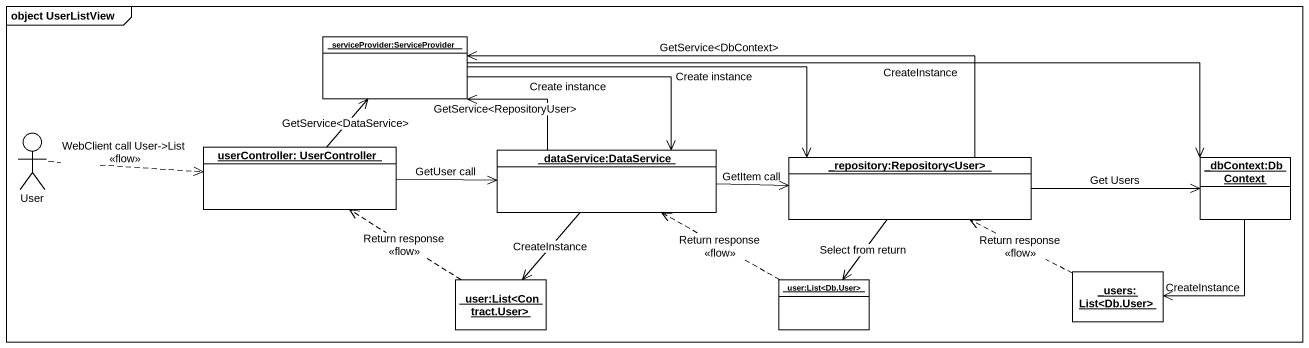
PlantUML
@startuml
mainframe object UserListView
allowmixing
hide circle
hide empty members
object "_serviceProvider:ServiceProvider" as serviceProvider
actor User
object "userController: UserController" as userController
object "_dataService:DataService" as dataService_DataService
object "_repository:Repository<User>" as repository_Repository_User
object "_dbContext:DbContext" as dbContext_DbContext
object "_user:List<Contract.User>" as user_List_Contract_User
object "_user:List<Db.User>" as user_List_Db_User
object "_users:List<Db.User>" as users_List_Db_User
serviceProvider -right-> dataService_DataService : Create instance
serviceProvider -right-> repository_Repository_User : Create instance
serviceProvider -right-> dbContext_DbContext : CreateInstance
User .right.> userController : WebClient call User->List\n<<flow>>
userController -up-> serviceProvider : GetService<DataService>
userController -right-> dataService_DataService : GetUser call
dataService_DataService -left-> serviceProvider : GetService<RepositoryUser>
dataService_DataService -right-> repository_Repository_User : GetItem call
dataService_DataService --> user_List_Contract_User : CreateInstance
repository_Repository_User -left-> serviceProvider : GetService<DbContext>
repository_Repository_User -right-> dbContext_DbContext : Get Users
repository_Repository_User --> user_List_Db_User : Select from return
dbContext_DbContext --> users_List_Db_User : CreateInstance
user_List_Contract_User .up.> userController : Return response\n<<flow>>
user_List_Db_User .left.> dataService_DataService : Return response\n<<flow>>
users_List_Db_User .left.> repository_Repository_User : Return response\n<<flow>>
@enduml
